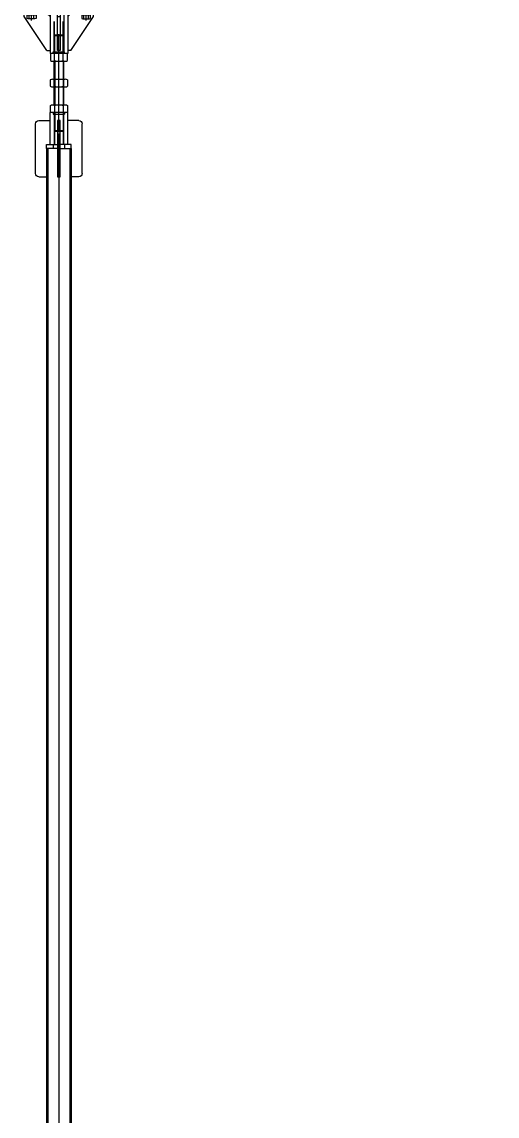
# Model space of a CAD drawing. Header units: millimetres. Extents: x 5349504 to 6791112, y -2212455 to -2153443.
# Drawn here: x 6287429 to 6288906, y -2192518 to -2189112 of the extents above; entities that cross this region are included whole.
import ezdxf
from ezdxf.xclip import XClip

# ---------------------------------------------------------------- set-up
doc = ezdxf.new("R2010")
doc.units = ezdxf.units.MM
doc.header["$LTSCALE"] = 400
doc.header["$XCLIPFRAME"] = 2
doc.linetypes.add('CENTER', pattern=[50.8, 31.75, -6.35, 6.35, -6.35])
doc.linetypes.add('HIDDEN', pattern=[0.375, 0.25, -0.125])
doc.layers.get('0').update_dxf_attribs({"lineweight": 9})
doc.layers.get('DEFPOINTS').update_dxf_attribs({"color": 140})
for name, color, linetype in [('5ELEV', 5, 'Continuous'), ('EQUIP', 8, 'Continuous'), ('GRND', 8, 'Continuous')]:
    doc.layers.add(name, color=color, linetype=linetype)

# ---------------------------------------------------------------- blocks, each defined once
blk = doc.blocks.new('A$C245D25EF')
for p, q in [((0, 36.4), (0, 35)), ((2.1, 40.5), (14.4, 49.1)), ((54.5, 49.1), (14.4, 49.1)), ((20.8, 49.1), (50.8, 49.1)), ((57.5, 46.1), (57.5, 23)), ((24, 32), (5.9, 30.1)), ((26.3, 31.8), (24, 32)), ((26.3, 31.8), (26.3, 28.9)), ((49.2, 26), (29.3, 26)), ((51.7, 21.7), (49.2, 26)), ((54.5, 20), (54.4, 20))]:
    blk.add_line(p, q)
for centre, radius, start, end in [((5, 36.4), 5, 124.7787, 180), ((5, 35), 5, 180, 279.9262), ((54.5, 46.1), 3, 0, 90), ((29.3, 29), 3, 180, 270), ((54.4, 23), 3, 206.5651, 270), ((54.5, 23), 3, 270, 0)]:
    blk.add_arc(centre, radius, start, end)
at = {"layer": 'EQUIP'}
for p, q in [((26.3, 34), (26.3, 47.1)), ((35.8, 26), (35.8, 49.1)), ((45.3, 31), (45.3, 47.1)), ((45.9, 29.3), (26.7, 31.7)), ((48.9, 26.4), (48.2, 27.6))]:
    blk.add_line(p, q, dxfattribs=at)
blk.add_circle((35.8, 49.1), 0.2, dxfattribs=at)
for centre, radius, start, end in [((24.3, 47.1), 2, 0, 90), ((47.3, 47.1), 2, 90, 180), ((24.3, 34), 2, 262.7468, 0), ((47.3, 31), 2, 180, 249.9136), ((45.5, 26.3), 3, 26.5651, 82.7468)]:
    blk.add_arc(centre, radius, start, end, dxfattribs=at)
blk = doc.blocks.new('A$C09A963A0')
for p, q in [((3.5, 13), (24.2, 13)), ((6.9, 11.9), (6.9, 0)), ((20.8, 11.9), (20.8, 0))]:
    blk.add_line(p, q)
blk.add_lwpolyline([(0, 0), (0, 11.9, -0.309401), (6.9, 11.9, -0.154701), (20.8, 11.9, -0.309401), (27.7, 11.9), (27.7, 0), (0, 0)], format="xyb")
blk = doc.blocks.new('A$C24874AEF')
for p, q in [((22, 175, 0), (23, 176, 0)), ((22, 167.1, 0), (22, 175, 0)), ((38, 175, 0), (22, 175, 0)), ((37, 176, 0), (23, 176, 0)), ((38, 175, 0), (37, 176, 0)), ((38, 167.1, 0), (38, 175, 0)), ((192, 175, 0), (193, 176, 0)), ((192, 167.1, 0), (192, 175, 0)), ((192, 175, 0), (208, 175, 0)), ((193, 176, 0), (207, 176, 0)), ((208, 175, 0), (207, 176, 0)), ((208, 167.1, 0), (208, 175, 0)), ((19.6, 167.1, 0), (40.4, 167.1, 0)), ((19.6, 157.1, 0), (40.4, 157.1, 0)), ((23.1, 166, 0), (23.1, 158.1, 0)), ((36.9, 166, 0), (36.9, 158.1, 0)), ((210.4, 167.1, 0), (189.6, 167.1, 0)), ((210.4, 157.1, 0), (189.6, 157.1, 0)), ((193.1, 166, 0), (193.1, 158.1, 0)), ((206.9, 166, 0), (206.9, 158.1, 0)), ((7.5, 90), (7.5, 100)), ((77.5, -15), (7.5, 90)), ((26.9, 100), (30.9, 96)), ((29.1, 100), (33.1, 96)), ((77.5, 100), (87.5, 90)), ((152.5, 100), (142.5, 90)), ((152.5, -15), (222.5, 90)), ((200.9, 100), (196.9, 96)), ((203.1, 100), (199.1, 96)), ((222.5, 90), (222.5, 100)), ((77.5, -15), (87.5, -15)), ((152.5, -15), (142.5, -15))]:
    blk.add_line(p, q)
at = {"elevation": 0}
for points in [[(45, 141.1), (45, 144.1), (15, 144.1), (15, 141.1), (45, 141.1)], [(185, 141.1), (185, 144.1), (215, 144.1), (215, 141.1), (185, 141.1)]]:
    blk.add_lwpolyline(points, dxfattribs=at)
for points in [[(23.1, 166, 0.309401), (16.1, 166), (16.1, 158.1, 0.309401), (23.1, 158.1, 0.154701), (36.9, 158.1, 0.309401), (43.9, 158.1), (43.9, 166, 0.309401), (36.9, 166, 0.154701), (23.1, 166)], [(206.9, 166, -0.309401), (213.9, 166), (213.9, 158.1, -0.309401), (206.9, 158.1, -0.154701), (193.1, 158.1, -0.309401), (186.1, 158.1), (186.1, 166, -0.309401), (193.1, 166, -0.154701), (206.9, 166)]]:
    blk.add_lwpolyline(points, format="xyb", dxfattribs=at)
for points in [[(115, 112), (0, 112), (0, 100), (115, 100)], [(115, 112), (230, 112), (230, 100), (115, 100)], [(43.3, 100), (43.3, 96), (16.7, 96), (16.7, 100), (43.3, 100)], [(186.7, 100), (186.7, 96), (213.3, 96), (213.3, 100), (186.7, 100)]]:
    blk.add_lwpolyline(points)
for points in [[(87.5, 100), (87.5, 94), (81.5, 100)], [(142.5, 100), (148.5, 100), (142.5, 94)]]:
    blk.add_solid(points)
at = {"layer": 'EQUIP'}
for p, q in [((23, 176, 0), (23, 167.1, 0)), ((30, 78.1), (30, 176)), ((37, 176, 0), (37, 167.1, 0)), ((193, 176, 0), (193, 167.1, 0)), ((200, 78.1), (200, 176)), ((207, 176, 0), (207, 167.1, 0)), ((21, 112), (21, 100)), ((30, 111), (30, 97)), ((39, 112), (39, 100)), ((191, 112), (191, 100)), ((200, 111), (200, 97)), ((209, 112), (209, 100)), ((87.5, 100), (87.5, -25)), ((137.5, 100), (92.5, 100)), ((110.5, 90), (119.5, 90)), ((142.5, 100), (142.5, -25)), ((142.5, -25), (87.5, -25))]:
    blk.add_line(p, q, dxfattribs=at)
at = {"layer": 'EQUIP', "color": 3, "linetype": 'HIDDEN'}
for p, q in [((100, -25), (100, 100)), ((101.9, -25), (101.9, 100)), ((128.1, -25), (128.1, 100)), ((130, 100), (130, -25))]:
    blk.add_line(p, q, dxfattribs=at)
at = {"layer": 'EQUIP'}
blk.add_lwpolyline([(119.5, -15), (110.5, -15), (110.5, 100), (119.5, 100)], close=True, dxfattribs=at)
at = {"xscale": -1}
for name, p in [('A$C245D25EF', (65.8, 92, 0)), ('A$C09A963A0', (43.9, 144.1, 0))]:
    blk.add_blockref(name, p, dxfattribs=at)
for name, p in [('A$C245D25EF', (164.3, 92, 0)), ('A$C09A963A0', (186.1, 144.1, 0))]:
    blk.add_blockref(name, p)
at = {"extrusion": (0, 0, -1), "xscale": -1, "zscale": -1, "rotation": 180}
blk.add_blockref('A$C09A963A0', (-43.9, 96), dxfattribs=at)
at = {"extrusion": (0, 0, -1), "zscale": -1, "rotation": 180}
blk.add_blockref('A$C09A963A0', (-186.1, 96), dxfattribs=at)
blk = doc.blocks.new('A$C45230962')
at = {"color": 2, "linetype": 'HIDDEN'}
for p, q in [((-128.6, 148.4), (-126.7, 150.3)), ((-128.6, 91.7), (-128.6, 148.4)), ((-128.6, 148.4), (-98.6, 148.4)), ((-126.7, 150.3), (-100.5, 150.3)), ((-100.5, 150.3), (-98.6, 148.4)), ((-98.6, 148.4), (-98.6, 91.7)), ((-128.6, -91.7), (-128.6, -147.9)), ((-98.6, -147.9), (-98.6, -91.7)), ((-128.6, -147.9), (-98.6, -147.9)), ((-128.6, -147.9), (-126.7, -149.7)), ((-126.7, -149.7), (-100.5, -149.7)), ((-100.5, -149.7), (-98.6, -147.9))]:
    blk.add_line(p, q, dxfattribs=at)
at = {"color": 1, "linetype": 'CENTER'}
blk.add_line((-113.6, -153), (-113.6, 152), dxfattribs=at)
for p, q in [((-126.9, 69.8), (-126.9, 91.7)), ((-100.4, 69.8), (-100.4, 91.7)), ((-133.6, 67.7), (-93.7, 67.7)), ((-128.6, -67.7), (-128.6, 67.7)), ((-98.6, -67.7), (-98.6, 67.7)), ((-140.2, -9.9), (-140.2, 9.9)), ((-133.6, 12), (-93.7, 12)), ((-126.9, 9.9), (-126.9, -12)), ((-100.4, 9.9), (-100.4, -12)), ((-87.1, 9.9), (-87.1, -9.9)), ((-133.6, -12), (-93.7, -12)), ((-133.6, -67.7), (-93.7, -67.7)), ((-126.9, -69.8), (-126.9, -91.7)), ((-100.4, -69.8), (-100.4, -91.7))]:
    blk.add_line(p, q)
for points in [[(-140.2, 91.7), (-140.2, 69.8, 0.309401), (-126.9, 69.8, 0.154701), (-100.4, 69.8, 0.309401), (-87.1, 69.8), (-87.1, 91.7), (-140.2, 91.7)], [(-140.2, -91.7), (-140.2, -69.8, -0.309401), (-126.9, -69.8, -0.154701), (-100.4, -69.8, -0.309401), (-87.1, -69.8), (-87.1, -91.7), (-140.2, -91.7)]]:
    blk.add_lwpolyline(points, format="xyb")
for centre, radius, start, end in [((-133.6, 0.2), 11.8, 55.6158, 124.3842), ((-113.6, -31.9), 43.9, 72.412, 107.588), ((-93.7, 0.2), 11.8, 55.6158, 124.3842), ((-133.6, -0.2), 11.8, 235.6158, 304.3842), ((-113.6, 31.9), 43.9, 252.412, 287.588), ((-93.7, -0.2), 11.8, 235.6158, 304.3842)]:
    blk.add_arc(centre, radius, start, end)
at = {"layer": 'EQUIP', "color": 2, "linetype": 'HIDDEN'}
for p, q in [((-126.7, 91.7), (-126.7, 150.3)), ((-100.5, 91.7), (-100.5, 150.3)), ((-126.7, -91.7), (-126.7, -149.7)), ((-100.5, -91.7), (-100.5, -149.7))]:
    blk.add_line(p, q, dxfattribs=at)
at = {"layer": 'EQUIP'}
for p, q in [((-87.6, 91.7), (-139.6, 91.7)), ((-126.7, 67.7), (-126.7, -67.7)), ((-100.5, 67.7), (-100.5, -67.7)), ((-87.6, -91.7), (-139.6, -91.7))]:
    blk.add_line(p, q, dxfattribs=at)
blk = doc.blocks.new('BL-EQ-SECT_1_20230313')
at = {"layer": 'EQUIP'}
for p, q in [((82293.8, 11970.6, -13027.4), (82258.8, 11970.6, -13027.4)), ((82258.8, 11965.6, -13027.4), (82258.8, 11970.6, -13027.4)), ((82293.8, 11965.6, -13027.4), (82293.8, 11970.6, -13027.4)), ((82213.8, 11757.1, -13027.4), (82248.8, 11757.1, -13027.4)), ((82248.8, 11682.1, -13027.4), (82248.8, 11782.1, -13027.4)), ((82248.8, 11782.1, -13027.4), (82303.8, 11782.1, -13027.4)), ((82258.8, 11782.1, -13027.4), (82258.8, 11777.1, -13027.4)), ((82293.8, 11777.1, -13027.4), (82258.8, 11777.1, -13027.4)), ((82261.3, 11682.1, -13027.4), (82261.3, 11777.1, -13027.4)), ((82263.1, 11777.1, -13027.4), (82263.1, 11682.1, -13027.4)), ((82289.4, 11777.1, -13027.4), (82289.4, 11682.1, -13027.4)), ((82291.3, 11777.1, -13027.4), (82291.3, 11682.1, -13027.4)), ((82293.8, 11782.1, -13027.4), (82293.8, 11777.1, -13027.4)), ((82303.8, 11682.1, -13027.4), (82303.8, 11782.1, -13027.4)), ((82338.8, 11757.1, -13027.4), (82303.8, 11757.1, -13027.4)), ((82203.8, 11592.1, -13027.4), (82203.8, 11747.1, -13027.4)), ((82276.3, 11717.1, -13027.4), (82276.3, 6284.6)), ((82348.8, 11592.1, -13027.4), (82348.8, 11747.1, -13027.4)), ((82258.8, 11682.1, -13027.4), (82258.8, 11670.1, -13027.4)), ((82293.8, 11682.1, -13027.4), (82293.8, 11670.1, -13027.4)), ((82238.1, 11670.1, -13027.4), (82238.1, 6306.6)), ((82242.3, 11670.1, -13027.4), (82242.3, 6306.6)), ((82310.2, 11670.1, -13027.4), (82310.2, 6306.6)), ((82314.4, 11670.1, -13027.4), (82314.4, 6306.6)), ((82213.8, 11582.1, -13027.4), (82238.1, 11582.1, -13027.4)), ((82338.8, 11582.1, -13027.4), (82314.4, 11582.1, -13027.4))]:
    blk.add_line(p, q, dxfattribs=at)
at = {"layer": 'EQUIP', "elevation": -13027.4}
blk.add_lwpolyline([(82271.8, 11757.1), (82280.8, 11757.1), (82280.8, 11582.1), (82271.8, 11582.1)], close=True, dxfattribs=at)
for points in [[(82276.3, 11670.1), (82238.1, 11670.1), (82238.1, 11682.1), (82276.3, 11682.1)], [(82276.3, 11670.1), (82314.4, 11670.1), (82314.4, 11682.1), (82276.3, 11682.1)]]:
    blk.add_lwpolyline(points, dxfattribs=at)
at = {"layer": 'EQUIP'}
for centre, start, end in [((82213.8, 11747.1, -13027.4), 90, 180), ((82338.8, 11747.1, -13027.4), 0, 90), ((82213.8, 11592.1, -13027.4), 180, 270), ((82338.8, 11592.1, -13027.4), 270, 0)]:
    blk.add_arc(centre, 10, start, end, dxfattribs=at)
at = {"layer": 'EQUIP', "xscale": -1}
for name, p in [('A$C24874AEF', (82391.3, 11990.6)), ('A$C45230962', (82162.6, 11873.8, -13027.4))]:
    blk.add_blockref(name, p, dxfattribs=at)
blk = doc.blocks.new('BL-ROOF_SECT_1')
at = {"layer": 'DEFPOINTS'}
blk.add_line((26862.5, 4088.4), (26862.5, -1487.1), dxfattribs=at)

msp = doc.modelspace()

# ---------------------------------------------------------------- block references
at = {"layer": 'GRND', "xscale": -1}
msp.add_blockref('BL-EQ-SECT_1_20230313', (6369820.1, -2201176.2), dxfattribs=at)

# ---------------------------------------------------------------- next in the draw order: block references
at = {"layer": '5ELEV'}
ref = msp.add_blockref('BL-ROOF_SECT_1', (6262043.9, -2188923.6), dxfattribs=at)
XClip(ref).set_block_clipping_path([(0, -100), (97500, 4500)])

doc.saveas('drawing.dxf')
